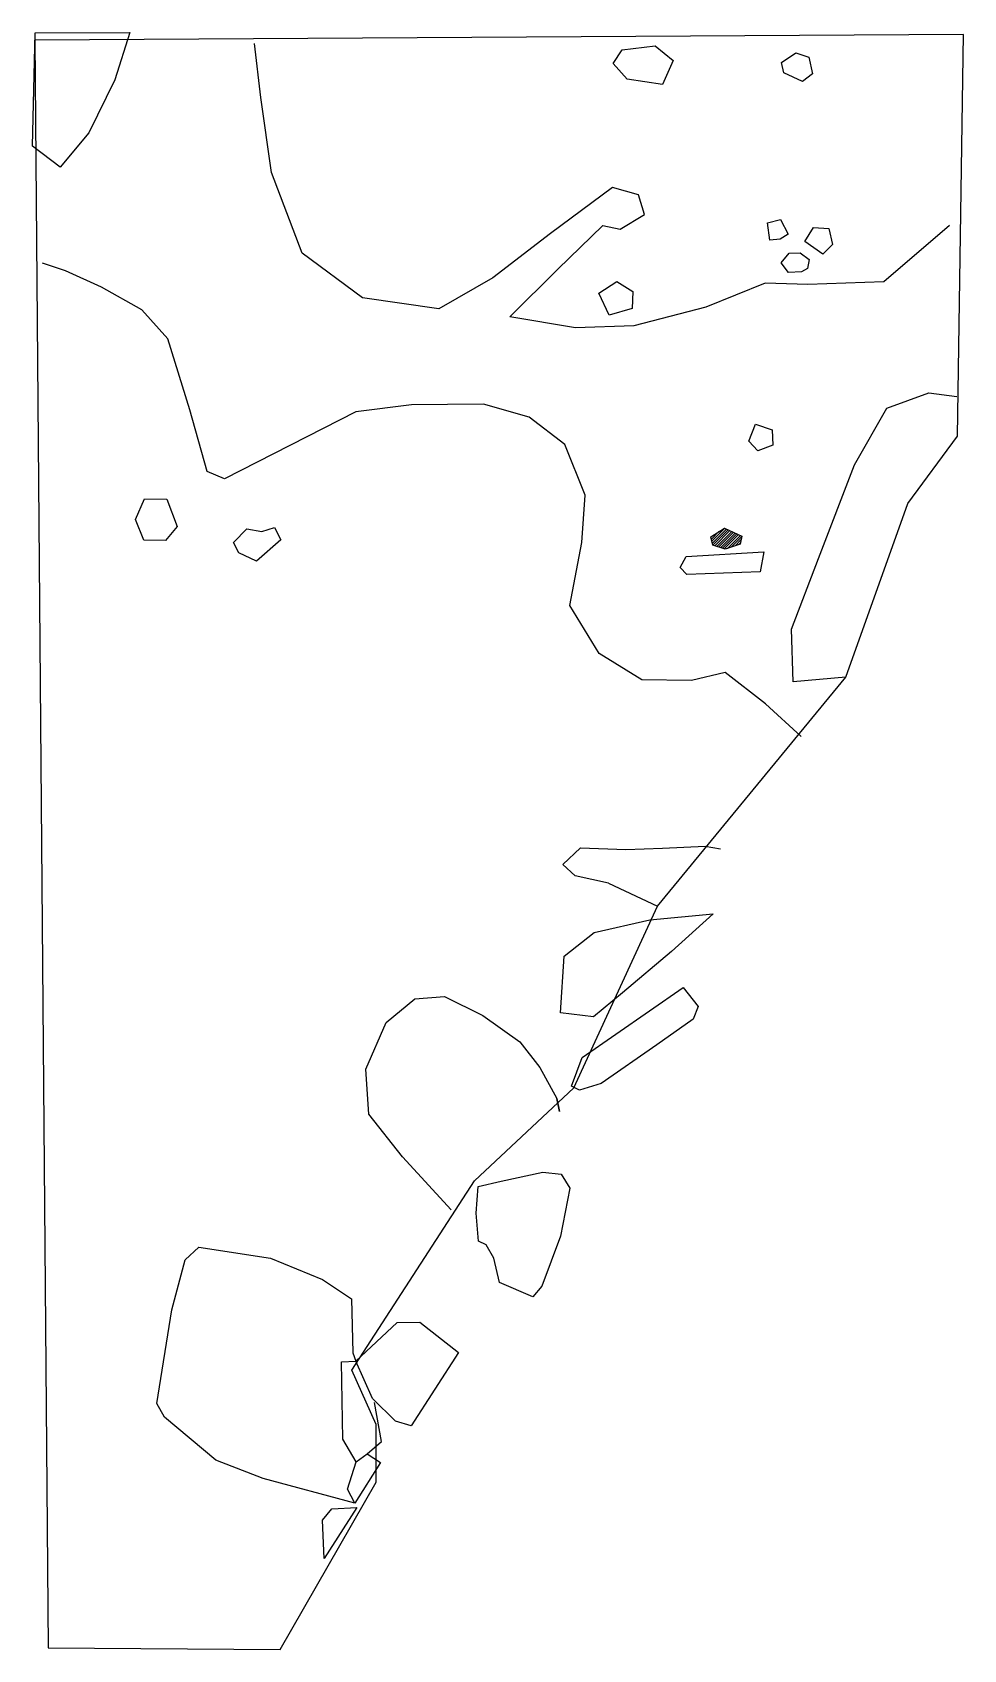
# Model space of a CAD drawing. Header units: metres. Extents: x 0.12 to 1.42, y -15.36 to -13.1.
import ezdxf

# ---------------------------------------------------------------- set-up
doc = ezdxf.new("R2010")
doc.units = ezdxf.units.M
doc.header["$LTSCALE"] = 25
doc.header["$MEASUREMENT"] = 0
doc.linetypes.add('STRICHPUNKTX2', pattern=[2, 1, -0.5, 0, -0.5])
doc.layers.get('0').update_dxf_attribs({"linetype": 'CONTINUOUS'})
for name, color, linetype in [('BEFUND', 1, 'CONTINUOUS'), ('GRABUNGSGRENZE', 3, 'STRICHPUNKTX2'), ('KNOCHEN', 2, 'CONTINUOUS'), ('KNOCHENSCHRAFF', 2, 'CONTINUOUS'), ('STEINE', 4, 'CONTINUOUS')]:
    doc.layers.add(name, color=color, linetype=linetype)

# ---------------------------------------------------------------- blocks, each defined once
blk = doc.blocks.new('*X0')
at = {"color": 0}
for p, q in [((106.6, -1380.45), (106.72, -1380.33)), ((106.67, -1380.73), (107.72, -1379.68)), ((106.74, -1381.01), (108.54, -1379.22)), ((106.82, -1381.29), (108.78, -1379.33)), ((106.88, -1381.58), (109.02, -1379.44)), ((107.14, -1381.67), (109.26, -1379.55)), ((107.41, -1381.76), (109.5, -1379.66)), ((107.67, -1381.85), (109.75, -1379.78)), ((107.94, -1381.94), (109.99, -1379.89)), ((108.2, -1382.02), (110.23, -1380)), ((108.47, -1382.11), (110.47, -1380.11)), ((108.9, -1382.04), (110.71, -1380.22)), ((109.43, -1381.86), (110.91, -1380.38)), ((109.97, -1381.68), (110.8, -1380.84)), ((110.5, -1381.49), (110.7, -1381.3))]:
    blk.add_line(p, q, dxfattribs=at)

msp = doc.modelspace()

# ---------------------------------------------------------------- linework, layer by layer
at = {"layer": 'BEFUND'}
for points in [[(1.3987, -13.3697), (1.3073, -13.4486), (1.2012, -13.452), (1.1415, -13.4503), (1.0588, -13.4838), (0.9583, -13.5096), (0.8772, -13.5125), (0.7855, -13.4971), (0.8524, -13.4309), (0.9153, -13.3698), (0.9392, -13.375), (0.9734, -13.3546), (0.9648, -13.3271), (0.9286, -13.3168), (0.8423, -13.3809), (0.7616, -13.443), (0.6866, -13.4862), (0.58, -13.4707), (0.496, -13.4083), (0.4528, -13.296), (0.4383, -13.1914), (0.4292, -13.1159)], [(0.9493, -13.1654), (0.9295, -13.1439), (0.9422, -13.1246), (0.9882, -13.1191), (1.0136, -13.1395), (0.9983, -13.1731), (0.9493, -13.1654)], [(1.2079, -13.1582), (1.1936, -13.1689), (1.1676, -13.1566), (1.1646, -13.1423), (1.1845, -13.1291), (1.2028, -13.1348), (1.2079, -13.1582)], [(1.1483, -13.3902), (1.1448, -13.3662), (1.1631, -13.3616), (1.1738, -13.3821), (1.1626, -13.3887), (1.1483, -13.3902)], [(1.2222, -13.4097), (1.1972, -13.3923), (1.209, -13.3724), (1.2304, -13.374), (1.2355, -13.3965), (1.2222, -13.4097), (1.2222, -13.4097)], [(1.1918, -14.0828), (1.1424, -14.0373), (1.0859, -13.9934), (1.039, -14.0045), (0.9696, -14.0038), (0.91, -13.967), (0.8693, -13.9001), (0.8858, -13.8119), (0.8906, -13.7461), (0.8621, -13.6752), (0.8127, -13.6374), (0.749, -13.6189), (0.6481, -13.6202), (0.5705, -13.6298), (0.3873, -13.7232), (0.3633, -13.713), (0.339, -13.6268), (0.3086, -13.5278), (0.2719, -13.4874), (0.2159, -13.4557), (0.1655, -13.4331), (0.1334, -13.4224)], [(1.1742, -13.4356), (1.164, -13.4218), (1.1753, -13.4086), (1.1906, -13.4081), (1.2033, -13.4173), (1.2007, -13.43), (1.1926, -13.4346), (1.1742, -13.4356)], [(0.9242, -13.4948), (0.9095, -13.4642), (0.935, -13.4479), (0.9569, -13.4617), (0.9563, -13.4857), (0.9242, -13.4948)], [(1.2542, -13.9998), (1.1807, -14.0063), (1.1783, -13.9328), (1.2163, -13.8345), (1.2665, -13.7035), (1.3115, -13.6246), (1.3702, -13.6033), (1.409, -13.6084)], [(0.305, -13.8093), (0.2749, -13.8087), (0.2632, -13.7801), (0.276, -13.7511), (0.3071, -13.7516), (0.3213, -13.7899), (0.305, -13.8093)], [(0.4319, -13.8381), (0.4075, -13.8263), (0.3998, -13.812), (0.4187, -13.7932), (0.4396, -13.7968), (0.457, -13.7912), (0.4661, -13.8086), (0.4319, -13.8381)], [(0.9232, -14.2873), (0.8768, -14.277), (0.8595, -14.2612), (0.884, -14.2383), (0.9472, -14.2404), (0.9987, -14.2385), (1.0579, -14.236), (1.0793, -14.2397)], [(0.9232, -14.2873), (0.9914, -14.3196)], [(0.7035, -14.7433), (0.6358, -14.6692), (0.589, -14.6095), (0.5845, -14.5467), (0.6132, -14.482), (0.6531, -14.4489), (0.6944, -14.4455), (0.7479, -14.4721), (0.7993, -14.5089), (0.8273, -14.5446), (0.8512, -14.588), (0.8547, -14.6059), (0.8512, -14.588)], [(0.5691, -15.1525), (0.4412, -15.1181), (0.3754, -15.0925), (0.3036, -15.0327), (0.293, -15.0133), (0.3141, -14.8828), (0.3326, -14.813), (0.3515, -14.7951), (0.4514, -14.8106), (0.5243, -14.8404), (0.5645, -14.8675), (0.5664, -14.9429), (0.5705, -14.9542)]]:
    msp.add_lwpolyline(points, dxfattribs=at)
at = {"layer": 'GRABUNGSGRENZE', "flags": 128}
msp.add_lwpolyline([(1.4186, -13.1031), (0.1227, -13.1113), (0.1413, -15.3542), (0.4652, -15.3568), (0.5992, -15.123), (0.5989, -15.0425), (0.5649, -14.9669), (0.7362, -14.7026), (0.8747, -14.5728), (0.9914, -14.3196), (1.2542, -13.9998), (1.3408, -13.7577), (1.4099, -13.6635), (1.4186, -13.1031)], dxfattribs=at)
at = {"layer": 'KNOCHEN'}
msp.add_lwpolyline([(1.0689, -13.8158), (1.0659, -13.8041), (1.0848, -13.7919), (1.1092, -13.8032), (1.1067, -13.8144), (1.0857, -13.8215), (1.0689, -13.8158)], dxfattribs=at)
at = {"layer": 'STEINE'}
for points in [[(0.1581, -13.2883), (0.1194, -13.2591), (0.1233, -13.1011), (0.2554, -13.1003), (0.2343, -13.1666), (0.198, -13.2404), (0.1581, -13.2883)], [(1.1314, -13.6844), (1.1187, -13.6706), (1.1284, -13.6472), (1.1513, -13.6549), (1.1523, -13.6763), (1.1314, -13.6844)], [(1.0326, -13.8566), (1.023, -13.8469), (1.0317, -13.8316), (1.1398, -13.8252), (1.1346, -13.8532), (1.0326, -13.8566)], [(0.856, -14.4682), (0.8613, -14.3892), (0.9031, -14.3561), (0.9807, -14.3384), (1.0694, -14.3304), (1.0112, -14.3828), (0.9428, -14.4403), (0.9024, -14.4739), (0.856, -14.4682)], [(0.8716, -14.5707), (0.8865, -14.5305), (1.0274, -14.4328), (1.0483, -14.4594), (1.0411, -14.4772), (0.9906, -14.5128), (0.9129, -14.5667), (0.8828, -14.5764), (0.8716, -14.5707)], [(0.7711, -14.8444), (0.763, -14.8107), (0.7524, -14.7918), (0.7417, -14.7867), (0.7387, -14.748), (0.7413, -14.7107), (0.7734, -14.7031), (0.8316, -14.6905), (0.8571, -14.6936), (0.8693, -14.713), (0.8564, -14.7798), (0.8303, -14.8496), (0.8175, -14.8644), (0.7711, -14.8444)], [(0.6478, -15.0446), (0.6259, -15.0379), (0.5939, -15.0062), (0.5705, -14.9542), (0.6282, -14.9002), (0.6599, -14.8998), (0.7138, -14.9422), (0.6478, -15.0446)], [(0.5712, -15.0949), (0.5524, -15.0633), (0.5506, -14.9552), (0.5705, -14.9542)], [(0.5866, -15.0837), (0.6065, -15.0664), (0.5969, -15.0118)], [(0.5691, -15.1525), (0.5589, -15.1331), (0.5712, -15.0949), (0.5866, -15.0837), (0.6049, -15.0955), (0.5691, -15.1525)], [(0.5266, -15.2295), (0.5242, -15.1764), (0.537, -15.1606), (0.5721, -15.1587), (0.5266, -15.2295)]]:
    msp.add_lwpolyline(points, dxfattribs=at)

# ---------------------------------------------------------------- block references
at = {"layer": 'KNOCHENSCHRAFF', "xscale": 0.01, "yscale": 0.01, "zscale": 0.01}
msp.add_blockref('*X0', (0, 0), dxfattribs=at)

doc.saveas('drawing.dxf')
